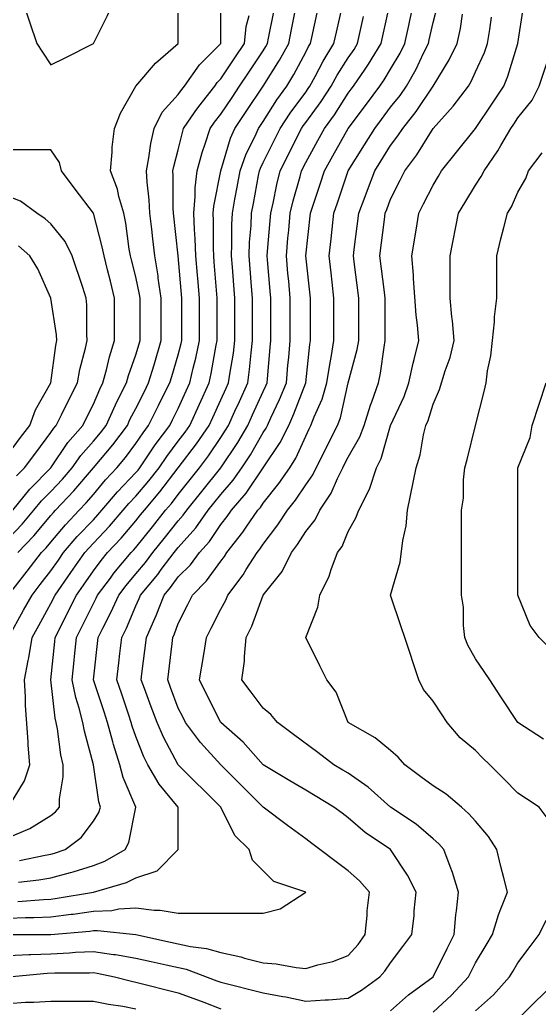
# Model space of a CAD drawing. Header units: inches. Extents: x 794995 to 811195, y 2485918 to 2508058.
# Drawn here: x 801813 to 802180, y 2500686 to 2501385 of the extents above; entities that cross this region are included whole.
import ezdxf

# ---------------------------------------------------------------- set-up
doc = ezdxf.new("R2010")
doc.units = ezdxf.units.IN
doc.header["$MEASUREMENT"] = 0
doc.layers.add('contour', color=7, linetype='Continuous')

msp = doc.modelspace()

# ---------------------------------------------------------------- linework, layer by layer
at = {"layer": 'contour'}
msp.add_lwpolyline([(801835.16, 2501353.36), (801845.16, 2501358.36), (801865.16, 2501368.36), (801875.16, 2501388.36), (801880.16, 2501398.36), (801870.16, 2501403.36), (801865.16, 2501408.36), (801835.16, 2501418.36), (801823.16, 2501410.36), (801815.16, 2501398.36), (801825.16, 2501368.36), (801829.16, 2501362.36)], close=True, dxfattribs=at)
for points in [[(801745.16, 2500738.36), (801835.16, 2500738.36), (801862.76, 2500740.76), (801865.16, 2500741.09), (801868.02, 2500741.22), (801895.16, 2500738.36), (801919.7, 2500732.91), (801933.73, 2500729.79), (801945.16, 2500728.36), (801955.16, 2500725.5), (801969.28, 2500722.48), (801971.83, 2500721.69), (801985.16, 2500718.36), (801994.39, 2500717.59), (802008.49, 2500715.03), (802015.16, 2500714.36), (802023.73, 2500716.93), (802034.25, 2500719.27), (802045.16, 2500723.36), (802052.22, 2500731.3), (802057.16, 2500738.36), (802058.49, 2500751.69), (802058.49, 2500755.03), (802060.16, 2500768.36), (802053.16, 2500776.36), (802045.16, 2500783.36), (802036.59, 2500789.79), (802025.16, 2500798.36), (802019.45, 2500802.65), (802015.16, 2500805.86), (802002.3, 2500815.5), (801985.16, 2500828.36), (801955.16, 2500858.36), (801940.87, 2500874.08), (801930.16, 2500888.36), (801928.49, 2500891.69), (801925.16, 2500898.36), (801919.7, 2500912.91), (801917.66, 2500918.36), (801920.87, 2500944.08), (801921.41, 2500948.36), (801922.55, 2500950.97), (801925.16, 2500958.36), (801931.83, 2500971.69), (801935.16, 2500978.36), (801945.16, 2500988.36), (801955.16, 2501002.36), (801957.77, 2501005.75), (801959.45, 2501008.36), (801970.76, 2501022.76), (801973.16, 2501026.36), (801981.41, 2501038.36), (801983.16, 2501040.36), (801985.16, 2501043.36), (801996.27, 2501057.25), (802003.91, 2501068.36), (802008.24, 2501075.28), (802015.16, 2501090.86), (802017.66, 2501095.86), (802018.91, 2501098.36), (802021.16, 2501104.36), (802026.7, 2501116.82), (802030.16, 2501128.36), (802032.12, 2501141.4), (802033.16, 2501146.36), (802035.16, 2501158.36), (802035.16, 2501188.36), (802033.91, 2501199.61), (802033.16, 2501206.36), (802031.83, 2501218.36), (802033.16, 2501230.36), (802033.91, 2501237.11), (802035.16, 2501248.36), (802037.66, 2501255.86), (802045.16, 2501278.36), (802056.7, 2501296.82), (802063.91, 2501308.36), (802068.73, 2501314.79), (802075.16, 2501323.36), (802081.83, 2501331.69), (802086.41, 2501338.36), (802093.16, 2501350.36), (802098.49, 2501361.69), (802101.83, 2501368.36), (802102.43, 2501371.09), (802105.16, 2501383.36), (802108.32, 2501395.2)], [(801805.16, 2501018.36), (801814.89, 2501028.63), (801823.16, 2501038.36), (801828.49, 2501045.03), (801835.16, 2501051.69), (801843.27, 2501060.25), (801850.16, 2501068.36), (801856.34, 2501077.18), (801865.16, 2501087.11), (801870.3, 2501093.22), (801874.16, 2501098.36), (801880.68, 2501112.84), (801881.83, 2501115.03), (801888.49, 2501128.36), (801889.94, 2501133.58), (801895.16, 2501148.36), (801898.16, 2501158.36), (801898.16, 2501188.36), (801897.77, 2501190.97), (801895.16, 2501203.36), (801892.16, 2501215.36), (801891.41, 2501218.36), (801890.54, 2501222.98), (801888.1, 2501241.3), (801886.59, 2501248.36), (801883.16, 2501260.36), (801882.3, 2501265.5), (801877.16, 2501278.36), (801878.49, 2501291.69), (801878.49, 2501295.03), (801880.16, 2501308.36), (801884.25, 2501319.27), (801895.16, 2501338.36), (801909.01, 2501354.52), (801925.16, 2501368.36), (801925.16, 2501398.36)], [(801805.16, 2500828.36), (801816.41, 2500847.11), (801820.16, 2500858.36), (801819.01, 2500872.21), (801819.01, 2500874.52), (801817.16, 2500900.36), (801817.16, 2500906.36), (801816.41, 2500918.36), (801819.01, 2500932.21), (801819.44, 2500934.08), (801821.83, 2500948.36), (801826.59, 2500956.93), (801835.16, 2500972.36), (801838.16, 2500978.36), (801849.28, 2500994.24), (801859.16, 2501008.36), (801861.92, 2501011.6), (801865.16, 2501015.03), (801876.51, 2501027.01), (801886.16, 2501038.36), (801890.29, 2501043.23), (801895.16, 2501048.36), (801904.39, 2501059.13), (801911.52, 2501068.36), (801917.05, 2501076.47), (801925.16, 2501087.11), (801930.02, 2501093.5), (801933.34, 2501098.36), (801946.98, 2501128.36), (801948.49, 2501135.03), (801952, 2501155.2), (801952.66, 2501158.36), (801952.66, 2501188.36), (801952.43, 2501191.09), (801950.54, 2501213.75), (801950.16, 2501218.36), (801949.94, 2501223.58), (801949.94, 2501243.14), (801949.7, 2501248.36), (801950.16, 2501253.36), (801955.16, 2501278.36), (801962.08, 2501301.44), (801965.16, 2501308.36), (801973.16, 2501320.36), (801985.16, 2501338.36), (801996.77, 2501356.75), (802003.16, 2501368.36), (802005.16, 2501378.36), (802009.16, 2501398.36)], [(801805.16, 2500749.9), (801817.16, 2500750.36), (801823.16, 2500750.36), (801835.16, 2500750.86), (801849.44, 2500752.65), (801850.76, 2500752.76), (801865.16, 2500754.72), (801878.2, 2500755.32), (801883.16, 2500756.36), (801895.16, 2500757.11), (801908.02, 2500755.5), (801912.3, 2500755.5), (801925.16, 2500753.36), (801985.16, 2500753.36), (801997.16, 2500756.36), (802015.16, 2500768.36), (801992.66, 2500775.86), (801977.66, 2500790.86), (801975.16, 2500798.36), (801965.16, 2500808.36), (801955.16, 2500828.36), (801925.16, 2500858.36), (801914.72, 2500877.93), (801910.16, 2500888.36), (801906.07, 2500899.27), (801901.16, 2500912.36), (801898.91, 2500918.36), (801899.45, 2500922.65), (801902.66, 2500948.36), (801908.49, 2500961.69), (801909.56, 2500963.96), (801915.16, 2500978.36), (801919.7, 2500983.82), (801925.16, 2500991.22), (801933.73, 2500999.79), (801940.16, 2501008.36), (801947.16, 2501016.36), (801955.16, 2501028.36), (801959.6, 2501033.92), (801962.66, 2501038.36), (801973.16, 2501050.36), (801985.16, 2501068.36), (801997.16, 2501086.36), (802003.16, 2501098.36), (802006.88, 2501106.64), (802015.16, 2501128.36), (802018.02, 2501155.5), (802018.49, 2501158.36), (802018.49, 2501188.36), (802015.16, 2501218.36), (802018.49, 2501248.36), (802020.16, 2501253.36), (802025.16, 2501268.36), (802028.49, 2501278.36), (802034.45, 2501289.08), (802045.16, 2501308.36), (802058.02, 2501325.5), (802067.66, 2501338.36), (802070.71, 2501342.81), (802075.16, 2501350.36), (802081.83, 2501361.69), (802085.16, 2501368.36), (802088.02, 2501381.22), (802088.79, 2501384.72), (802091.83, 2501398.36)], [(801811.83, 2501008.36), (801823.16, 2501020.36), (801835.16, 2501034.61), (801836.87, 2501036.65), (801838.49, 2501038.36), (801851.44, 2501052.08), (801865.16, 2501068.36), (801878.87, 2501084.65), (801889.16, 2501098.36), (801891.02, 2501102.5), (801895.16, 2501110.36), (801901.16, 2501122.36), (801904.16, 2501128.36), (801908.02, 2501141.22), (801913.16, 2501158.36), (801913.16, 2501188.36), (801911.04, 2501202.48), (801910.87, 2501204.08), (801908.49, 2501218.36), (801907.16, 2501230.36), (801906.41, 2501237.11), (801905.16, 2501248.36), (801904.63, 2501257.84), (801903.16, 2501270.36), (801902.66, 2501278.36), (801904.39, 2501287.59), (801905.75, 2501297.77), (801908.02, 2501308.36), (801913.73, 2501319.79), (801925.16, 2501332.36), (801927.56, 2501335.96), (801929.45, 2501338.36), (801940.16, 2501353.36), (801955.16, 2501368.36), (801955.16, 2501398.36)], [(801811.83, 2500761.69), (801829.94, 2500763.14), (801835.16, 2500763.36), (801839.6, 2500763.92), (801865.16, 2500768.36), (801888.49, 2500775.03), (801895.16, 2500778.36), (801910.16, 2500783.36), (801925.16, 2500798.36), (801925.16, 2500828.36), (801911.52, 2500844.72), (801903.73, 2500858.36), (801900.87, 2500864.08), (801895.16, 2500878.36), (801892.55, 2500885.75), (801891.83, 2500888.36), (801890.16, 2500893.36), (801885.16, 2500908.36), (801881.83, 2500918.36), (801883.16, 2500930.36), (801883.91, 2500937.11), (801885.16, 2500948.36), (801888.49, 2500955.03), (801895.16, 2500970.86), (801897.56, 2500975.96), (801898.49, 2500978.36), (801910.61, 2500992.91), (801913.16, 2500996.36), (801922.16, 2501008.36), (801925.16, 2501012.11), (801937.51, 2501026.01), (801946.16, 2501038.36), (801950.16, 2501043.36), (801955.16, 2501049.61), (801963.98, 2501059.54), (801970.16, 2501068.36), (801976.07, 2501077.45), (801985.16, 2501093.36), (801987.16, 2501096.36), (801988.16, 2501098.36), (801990.61, 2501103.82), (801996.77, 2501116.75), (802001.52, 2501128.36), (802002.66, 2501140.86), (802003.16, 2501146.36), (802004.25, 2501158.36), (802004.25, 2501188.36), (802003.16, 2501200.36), (802002.66, 2501205.86), (802001.52, 2501218.36), (802002.66, 2501230.86), (802003.16, 2501236.36), (802004.25, 2501248.36), (802006.27, 2501257.25), (802011.16, 2501274.36), (802012.16, 2501278.36), (802015.16, 2501284.36), (802023.73, 2501299.79), (802028.49, 2501308.36), (802035.48, 2501318.04), (802045.16, 2501333.36), (802047.3, 2501336.22), (802048.91, 2501338.36), (802057.16, 2501350.36), (802059.64, 2501353.88), (802068.49, 2501368.36), (802069.7, 2501373.82), (802075.16, 2501398.36)], [(801812.98, 2500790.54), (801831.16, 2500794.36), (801835.16, 2500795.03), (801837.77, 2500795.75), (801845.16, 2500798.36), (801856.59, 2500806.93), (801865.16, 2500818.36), (801868.91, 2500824.61), (801870.16, 2500828.36), (801868.91, 2500832.11), (801865.16, 2500858.36), (801858.84, 2500882.05), (801857.66, 2500888.36), (801855.16, 2500898.36), (801852.66, 2500905.86), (801850.16, 2500918.36), (801851.52, 2500932), (801851.83, 2500935.03), (801853.16, 2500948.36), (801857.16, 2500956.36), (801865.16, 2500972.36), (801867.23, 2500976.29), (801868.16, 2500978.36), (801877.16, 2500990.36), (801879.7, 2500993.82), (801891.83, 2501008.36), (801893.45, 2501010.08), (801895.16, 2501012.11), (801906.83, 2501026.69), (801916.16, 2501038.36), (801920.29, 2501043.23), (801925.16, 2501049.61), (801933.49, 2501060.03), (801940.16, 2501068.36), (801946.59, 2501076.93), (801955.16, 2501089.79), (801958.59, 2501094.93), (801960.61, 2501098.36), (801965.16, 2501108.36), (801968.28, 2501115.24), (801974.25, 2501128.36), (801975.56, 2501137.96), (801976.59, 2501149.79), (801977.66, 2501158.36), (801977.66, 2501188.36), (801976.98, 2501196.54), (801975.93, 2501209.13), (801975.16, 2501218.36), (801975.56, 2501227.96), (801976.59, 2501239.79), (801976.98, 2501248.36), (801978.24, 2501255.28), (801981.83, 2501275.03), (801982.43, 2501278.36), (801983.16, 2501280.36), (801985.16, 2501284.36), (801993.16, 2501300.36), (801997.16, 2501308.36), (802004.25, 2501319.27), (802015.16, 2501334.08), (802016.98, 2501336.54), (802018.16, 2501338.36), (802021.83, 2501345.03), (802027.57, 2501355.95), (802035.16, 2501368.36), (802036.98, 2501376.54), (802040.87, 2501394.08)], [(802105.16, 2500683.36), (802118.2, 2500695.32), (802130.16, 2500708.36), (802131.83, 2500711.69), (802135.16, 2500718.36), (802142.66, 2500730.86), (802147.16, 2500738.36), (802151.31, 2500752.21), (802153.16, 2500756.36), (802157.66, 2500768.36), (802155.16, 2500778.36), (802153.16, 2500786.36), (802150.16, 2500798.36), (802144.39, 2500807.59), (802135.16, 2500818.36), (802130.54, 2500823.75), (802125.16, 2500828.36), (802114.39, 2500837.59), (802105.16, 2500843.36), (802096.59, 2500849.79), (802085.16, 2500858.36), (802080.61, 2500863.82), (802075.16, 2500868.36), (802064.25, 2500877.45), (802045.16, 2500888.36), (802036.59, 2500909.79), (802030.16, 2500918.36), (802025.16, 2500928.36), (802015.16, 2500948.36), (802023.73, 2500969.79), (802025.16, 2500978.36), (802031.83, 2500991.69), (802033.16, 2500996.36), (802037.66, 2501008.36), (802040.87, 2501012.65), (802045.16, 2501023.36), (802050.61, 2501032.91), (802052.66, 2501038.36), (802060.16, 2501053.36), (802065.16, 2501068.36), (802068.49, 2501075.03), (802075.16, 2501098.36), (802084.63, 2501118.89), (802088.02, 2501128.36), (802091.04, 2501142.48), (802091.83, 2501145.03), (802095.16, 2501158.36), (802094.25, 2501169.27), (802093.16, 2501176.36), (802091.31, 2501202.21), (802091.31, 2501204.52), (802090.16, 2501218.36), (802093.16, 2501236.36), (802095.16, 2501248.36), (802098.49, 2501255.03), (802105.16, 2501268.36), (802108.91, 2501274.61), (802111.16, 2501278.36), (802121.83, 2501291.69), (802135.16, 2501308.36), (802147.16, 2501326.36), (802155.16, 2501338.36), (802158.1, 2501345.42), (802165.16, 2501368.36), (802169.16, 2501394.36)], [(801805.16, 2500948.36), (801815.87, 2500967.65), (801821.83, 2500978.36), (801827.66, 2500985.86), (801835.16, 2500995.5), (801840.45, 2501003.07), (801844.16, 2501008.36), (801853.81, 2501019.71), (801865.16, 2501031.69), (801868.4, 2501035.12), (801871.16, 2501038.36), (801882.19, 2501051.33), (801895.16, 2501065.03), (801896.7, 2501066.82), (801897.89, 2501068.36), (801903.73, 2501076.93), (801908.87, 2501084.65), (801919.16, 2501098.36), (801921.16, 2501102.36), (801925.16, 2501110.36), (801930.78, 2501122.74), (801933.34, 2501128.36), (801935.75, 2501138.95), (801937.57, 2501145.95), (801940.16, 2501158.36), (801940.16, 2501188.36), (801939.01, 2501202.21), (801938.79, 2501204.72), (801937.66, 2501218.36), (801937.16, 2501230.36), (801936.59, 2501236.93), (801936.07, 2501248.36), (801937.16, 2501260.36), (801937.16, 2501266.36), (801938.49, 2501278.36), (801942.12, 2501291.4), (801944.25, 2501297.45), (801947.66, 2501308.36), (801950.71, 2501312.81), (801955.16, 2501318.36), (801963.16, 2501330.36), (801968.49, 2501338.36), (801975.16, 2501348.36), (801985.16, 2501363.36), (801987.09, 2501366.43), (801988.16, 2501368.36), (801988.91, 2501372.11), (801992.66, 2501390.86)], [(801805.16, 2500806.93), (801820.16, 2500813.36), (801835.16, 2500822.36), (801838.49, 2500825.03), (801841.16, 2500828.36), (801841.16, 2500834.36), (801843.73, 2500849.79), (801843.73, 2500858.36), (801842.22, 2500865.42), (801839.77, 2500883.75), (801838.91, 2500888.36), (801838.16, 2500891.36), (801835.16, 2500918.36), (801837.89, 2500945.63), (801838.16, 2500948.36), (801841.16, 2500954.36), (801847.16, 2500966.36), (801853.16, 2500978.36), (801858.1, 2500985.42), (801865.16, 2500995.5), (801870.61, 2501002.91), (801875.16, 2501008.36), (801884.87, 2501018.65), (801895.16, 2501030.86), (801898.49, 2501035.03), (801901.16, 2501038.36), (801912.19, 2501051.33), (801925.16, 2501068.36), (801938.13, 2501085.39), (801946.98, 2501098.36), (801949.53, 2501103.99), (801955.16, 2501116.36), (801958.91, 2501124.61), (801960.61, 2501128.36), (801961.47, 2501134.68), (801964.05, 2501149.47), (801965.16, 2501158.36), (801965.16, 2501188.36), (801964.39, 2501197.59), (801963.34, 2501210.18), (801962.66, 2501218.36), (801962.98, 2501226.19), (801962.98, 2501240.54), (801963.34, 2501248.36), (801965.16, 2501258.36), (801966.7, 2501266.82), (801968.79, 2501278.36), (801973.16, 2501290.36), (801979.16, 2501302.36), (801981.83, 2501308.36), (801985.16, 2501313.36), (801994.84, 2501328.68), (802001.83, 2501338.36), (802006.88, 2501346.64), (802015.16, 2501362.36), (802017.23, 2501366.29), (802018.49, 2501368.36), (802019.45, 2501372.65), (802023.34, 2501390.18)], [(801805.16, 2500723.36), (801819.44, 2500724.08), (801820.87, 2500724.08), (801835.16, 2500724.72), (801848.2, 2500725.32), (801852.53, 2500725.73), (801865.16, 2500726.36), (801879.28, 2500724.24), (801880.87, 2500724.08), (801895.16, 2500721.69), (801906.07, 2500719.27), (801916.59, 2500716.93), (801930.61, 2500713.82), (801952.43, 2500705.63), (801955.16, 2500704.61), (801985.16, 2500697.11), (801999.01, 2500694.52), (802001.04, 2500694.24), (802015.16, 2500691.22), (802029.01, 2500692.21), (802031.31, 2500692.21), (802045.16, 2500693.36), (802054.63, 2500698.89), (802067.66, 2500708.36), (802071.16, 2500712.36), (802075.16, 2500718.36), (802083.73, 2500729.79), (802090.16, 2500738.36), (802091.83, 2500751.69), (802091.83, 2500755.03), (802093.16, 2500768.36), (802087.16, 2500780.36), (802075.16, 2500798.36), (802057.16, 2500810.36), (802045.16, 2500820.86), (802040.87, 2500824.08), (802035.16, 2500828.36), (802015.16, 2500840.36), (802003.91, 2500847.11), (801985.16, 2500858.36), (801971.04, 2500874.24), (801955.16, 2500888.36), (801945.16, 2500908.36), (801940.16, 2500918.36), (801943.16, 2500936.36), (801945.16, 2500948.36), (801948.49, 2500955.03), (801955.16, 2500968.36), (801958.69, 2500974.83), (801960.16, 2500978.36), (801970.87, 2500992.65), (801973.16, 2500996.36), (801980.87, 2501008.36), (801982.76, 2501010.76), (801985.16, 2501014.36), (801995.59, 2501027.93), (802002.3, 2501038.36), (802007.96, 2501045.56), (802015.16, 2501056.36), (802020.16, 2501063.36), (802022.66, 2501068.36), (802037.66, 2501098.36), (802039.7, 2501103.82), (802045.16, 2501128.36), (802051.47, 2501152.05), (802052.66, 2501158.36), (802052.66, 2501188.36), (802049.45, 2501214.08), (802048.91, 2501218.36), (802049.45, 2501222.65), (802052.66, 2501248.36), (802057.16, 2501260.36), (802058.79, 2501264.72), (802063.91, 2501278.36), (802068.24, 2501285.28), (802075.16, 2501296.36), (802080.38, 2501303.14), (802083.73, 2501308.36), (802093.16, 2501320.36), (802105.16, 2501338.36), (802116.59, 2501356.93), (802122.3, 2501368.36), (802124.57, 2501378.95), (802125.93, 2501389.13)], [(801805.16, 2500978.36), (801818.28, 2500995.24), (801828.49, 2501008.36), (801831.73, 2501011.79), (801835.16, 2501015.86), (801845.44, 2501028.08), (801855.16, 2501038.36), (801860.02, 2501043.5), (801865.16, 2501049.61), (801873.73, 2501059.79), (801881.83, 2501068.36), (801887.89, 2501075.63), (801895.16, 2501085.5), (801900.3, 2501093.22), (801904.16, 2501098.36), (801911.16, 2501112.36), (801913.16, 2501116.36), (801919.16, 2501128.36), (801920.54, 2501132.98), (801925.16, 2501148.36), (801927.23, 2501156.29), (801927.66, 2501158.36), (801927.66, 2501188.36), (801925.16, 2501218.36), (801921.83, 2501248.36), (801921.63, 2501251.89), (801921.63, 2501274.83), (801921.41, 2501278.36), (801922, 2501281.52), (801925.16, 2501293.36), (801928.02, 2501305.5), (801928.91, 2501308.36), (801937.16, 2501320.36), (801939.56, 2501323.96), (801950.87, 2501338.36), (801952.66, 2501340.86), (801955.16, 2501343.36), (801965.16, 2501358.36), (801971.83, 2501368.36), (801973.16, 2501380.36), (801975.16, 2501388.36)], [(801812.22, 2500775.42), (801826.59, 2500776.93), (801835.16, 2500778.36), (801849.01, 2500782.21), (801850.87, 2500782.65), (801865.16, 2500787.11), (801873.34, 2500790.18), (801887.66, 2500798.36), (801890.16, 2500803.36), (801895.16, 2500828.36), (801886.16, 2500849.36), (801883.91, 2500858.36), (801879.44, 2500872.65), (801879.01, 2500874.52), (801875.16, 2500888.36), (801872.66, 2500895.86), (801865.16, 2500918.36), (801868.49, 2500948.36), (801871.83, 2500955.03), (801877.57, 2500965.95), (801883.16, 2500978.36), (801888.3, 2500985.22), (801895.16, 2500993.36), (801902.02, 2501001.5), (801907.16, 2501008.36), (801915.16, 2501018.36), (801925.16, 2501030.86), (801928.69, 2501034.83), (801931.16, 2501038.36), (801941.83, 2501051.69), (801955.16, 2501068.36), (801967.16, 2501086.36), (801974.25, 2501098.36), (801977.66, 2501105.86), (801985.16, 2501122.36), (801987.09, 2501126.43), (801987.89, 2501128.36), (801988.16, 2501131.36), (801990.16, 2501153.36), (801990.61, 2501158.36), (801990.61, 2501188.36), (801990.16, 2501193.36), (801988.16, 2501215.36), (801987.89, 2501218.36), (801988.16, 2501221.36), (801990.16, 2501243.36), (801990.61, 2501248.36), (801992.22, 2501255.42), (801994.76, 2501268.76), (801997.16, 2501278.36), (802003.16, 2501290.36), (802009.16, 2501302.36), (802012.16, 2501308.36), (802013.34, 2501310.18), (802015.16, 2501312.65), (802026.07, 2501327.45), (802033.16, 2501338.36), (802037.42, 2501346.1), (802045.16, 2501358.36), (802049.3, 2501364.22), (802051.83, 2501368.36), (802053.73, 2501376.93), (802056.07, 2501387.45)], [(802075.16, 2500684.36), (802087.79, 2500695.73), (802105.16, 2500708.36), (802115.16, 2500728.36), (802120.16, 2500738.36), (802121.31, 2500752.21), (802121.83, 2500755.03), (802123.16, 2500768.36), (802119.01, 2500782.21), (802117.16, 2500786.36), (802112.66, 2500798.36), (802109.16, 2500802.36), (802105.16, 2500805.86), (802093.16, 2500816.36), (802075.16, 2500828.36), (802059.28, 2500842.48), (802045.16, 2500852.36), (802041.41, 2500854.61), (802035.16, 2500858.36), (802023.73, 2500866.93), (802006.59, 2500879.79), (801995.16, 2500888.36), (801990.61, 2500893.82), (801985.16, 2500898.36), (801976.59, 2500909.79), (801970.16, 2500918.36), (801971.83, 2500931.69), (801971.83, 2500935.03), (801973.16, 2500948.36), (801977.16, 2500956.36), (801985.16, 2500978.36), (801998.49, 2500995.03), (802005.16, 2501008.36), (802009.44, 2501014.08), (802015.16, 2501023.36), (802021.83, 2501031.69), (802025.16, 2501038.36), (802033.16, 2501050.36), (802037.66, 2501060.86), (802041.41, 2501068.36), (802042.66, 2501070.86), (802045.16, 2501075.86), (802053.34, 2501090.18), (802056.41, 2501098.36), (802060.87, 2501112.65), (802061.83, 2501115.03), (802066.59, 2501128.36), (802068.1, 2501135.42), (802070.54, 2501153.75), (802071.41, 2501158.36), (802071.41, 2501188.36), (802070.87, 2501192.65), (802067.66, 2501218.36), (802070.87, 2501244.08), (802071.41, 2501248.36), (802072.43, 2501251.09), (802075.16, 2501258.36), (802081.83, 2501271.69), (802085.16, 2501278.36), (802093.73, 2501289.79), (802105.16, 2501308.36), (802119.44, 2501324.08), (802130.16, 2501338.36), (802132, 2501341.52), (802135.16, 2501348.36), (802141.47, 2501362.05), (802143.73, 2501368.36), (802145.16, 2501378.36), (802146.41, 2501387.11)], [(802186.59, 2500819.79), (802180.16, 2500828.36), (802171.16, 2500834.36), (802165.16, 2500838.36), (802155.16, 2500848.36), (802145.16, 2500858.36), (802140.16, 2500863.36), (802135.16, 2500868.36), (802124.25, 2500877.45), (802115.16, 2500888.36), (802111.16, 2500894.36), (802105.16, 2500903.36), (802098.49, 2500911.69), (802095.16, 2500918.36), (802085.16, 2500948.36), (802082.66, 2500955.86), (802075.16, 2500978.36), (802081.83, 2501001.69), (802083.73, 2501016.93), (802086.07, 2501027.45), (802087.16, 2501038.36), (802093.16, 2501068.36), (802095.93, 2501077.59), (802098.49, 2501091.69), (802100.16, 2501098.36), (802101.63, 2501101.89), (802105.16, 2501113.36), (802109.77, 2501123.75), (802113.73, 2501136.93), (802117.16, 2501146.36), (802120.16, 2501158.36), (802119.01, 2501172.21), (802118.49, 2501175.03), (802117.16, 2501188.36), (802117.16, 2501218.36), (802123.16, 2501248.36), (802127.66, 2501255.86), (802135.16, 2501268.36), (802139.16, 2501274.36), (802141.16, 2501278.36), (802151.04, 2501292.48), (802153.16, 2501296.36), (802160.16, 2501308.36), (802162.16, 2501311.36), (802165.16, 2501315.86), (802175.16, 2501328.36), (802180.16, 2501338.36), (802187.66, 2501360.86)], [(801808.16, 2501038.36), (801820.16, 2501053.36), (801835.16, 2501068.36), (801847.16, 2501086.36), (801857.66, 2501098.36), (801860.16, 2501103.36), (801865.16, 2501113.36), (801869.6, 2501123.92), (801871.83, 2501128.36), (801874.39, 2501137.59), (801876.59, 2501146.93), (801880.16, 2501158.36), (801880.16, 2501188.36), (801877.16, 2501200.36), (801875.16, 2501208.36), (801872.66, 2501218.36), (801871.47, 2501224.68), (801865.16, 2501248.36), (801852.3, 2501265.5), (801842.66, 2501278.36), (801841.16, 2501284.36), (801835.16, 2501293.36), (801805.16, 2501293.36)], [(802183.16, 2500876.36), (802165.16, 2500888.36), (802153.16, 2500906.36), (802145.16, 2500918.36), (802141.16, 2500924.36), (802135.16, 2500933.36), (802129.7, 2500942.91), (802127.66, 2500948.36), (802126.59, 2500956.93), (802126.59, 2500969.79), (802125.16, 2500978.36), (802125.16, 2501038.36), (802126.59, 2501046.93), (802126.59, 2501059.79), (802127.66, 2501068.36), (802129.16, 2501074.36), (802135.16, 2501098.36), (802141.16, 2501122.36), (802142.66, 2501128.36), (802143.73, 2501136.93), (802146.07, 2501147.45), (802147.16, 2501158.36), (802148.49, 2501171.69), (802148.49, 2501175.03), (802150.16, 2501188.36), (802150.16, 2501218.36), (802153.16, 2501230.36), (802155.16, 2501238.36), (802157.66, 2501248.36), (802160.54, 2501252.98), (802165.16, 2501263.36), (802170.61, 2501272.91), (802172.66, 2501278.36), (802182.3, 2501291.22)], [(801810.78, 2501062.74), (801816.41, 2501068.36), (801824.45, 2501079.08), (801835.16, 2501093.36), (801837.16, 2501096.36), (801838.91, 2501098.36), (801842.66, 2501105.86), (801847.66, 2501115.86), (801853.91, 2501128.36), (801855.69, 2501137.84), (801859.7, 2501152.91), (801860.87, 2501158.36), (801860.54, 2501162.98), (801860.54, 2501183.75), (801860.16, 2501188.36), (801857.66, 2501195.86), (801850.16, 2501218.36), (801845.16, 2501228.36), (801835.16, 2501240.86), (801831.16, 2501244.36), (801825.16, 2501248.36), (801813.73, 2501256.93), (801805.16, 2501260.36)], [(801805.16, 2501078.36), (801813.73, 2501089.79), (801820.16, 2501098.36), (801824.25, 2501109.27), (801835.16, 2501128.36), (801838.69, 2501154.83), (801839.45, 2501158.36), (801839.16, 2501162.36), (801835.16, 2501188.36), (801825.93, 2501209.13), (801820.16, 2501218.36), (801812.22, 2501225.42)], [(802195.16, 2500933.36), (802180.16, 2500948.36), (802173.73, 2500956.93), (802165.16, 2500978.36), (802165.16, 2501068.36), (802173.73, 2501089.79), (802175.16, 2501098.36), (802185.16, 2501128.36)], [(802135.16, 2500684.36), (802147.79, 2500695.73), (802159.16, 2500708.36), (802161.41, 2500712.11), (802165.16, 2500718.36), (802173.73, 2500729.79), (802180.16, 2500738.36), (802185.16, 2500748.36)], [(801805.16, 2500708.36), (801832.55, 2500710.97), (801838.02, 2500711.22), (801862.3, 2500711.22), (801865.16, 2500711.36), (801867.77, 2500710.97), (801880.16, 2500708.36), (801892, 2500705.2), (801895.16, 2500704.61), (801925.16, 2500697.11), (801938.79, 2500692), (801943.16, 2500690.36), (801955.16, 2500685.86)], [(802165.16, 2500678.36), (802195.16, 2500708.36)], [(801750.61, 2500683.82), (801767.16, 2500686.36), (801775.16, 2500686.93), (801784.39, 2500687.59), (801794.57, 2500688.95), (801805.16, 2500689.61), (801817.16, 2500690.36), (801823.16, 2500690.36), (801835.16, 2500691.22), (801865.16, 2500691.22), (801875.75, 2500688.95), (801885.93, 2500687.59), (801895.16, 2500685.86)]]:
    msp.add_lwpolyline(points, dxfattribs=at)

doc.saveas('drawing.dxf')
